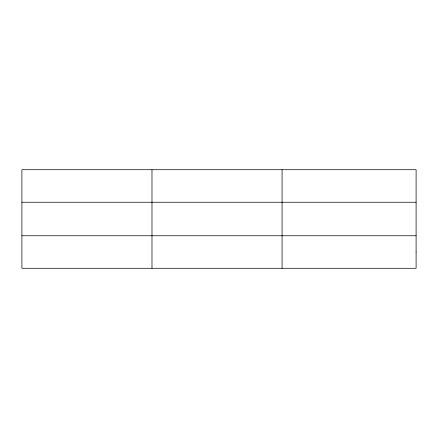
<?xml version="1.0" encoding="UTF-8"?>
<svg xmlns="http://www.w3.org/2000/svg" width="438" height="438" viewBox="0 0 438 438"><rect width="100%" height="100%" fill="white"/><g stroke="black" fill="none" stroke-linecap="round" stroke-linejoin="round"><path stroke-width="0.66" d="M151.986 169.714L151.986 268.286M282.072 169.714L282.072 268.286M21.9 202.241L416.1 202.241M21.9 235.759L416.1 235.759M416.1 252.02L416.1 268.286L21.9 268.286L21.9 169.714L416.1 169.714L416.1 252.02"/></g></svg>
